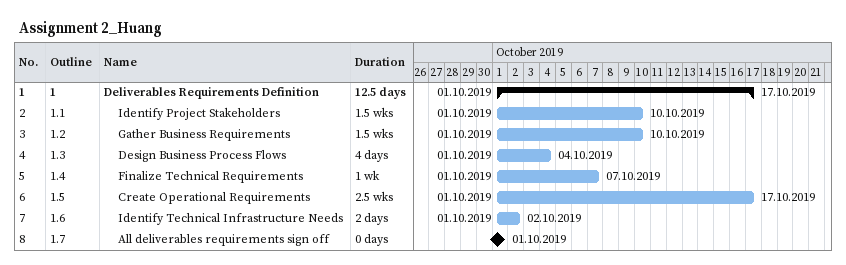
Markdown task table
Assignment 2_Huang

| ID | WBS | Task | Duration | Start | Finish |
|---|---|---|---|---|---|
| 1 | 1 | **Deliverables Requirements Definition** | 12.5d | 2019-10-01 | 2019-10-17 |
| 2 | 1.1 | Identify Project Stakeholders | 1.5w | 2019-10-01 | 2019-10-10 |
| 3 | 1.2 | Gather Business Requirements | 1.5w | 2019-10-01 | 2019-10-10 |
| 4 | 1.3 | Design Business Process Flows | 4d | 2019-10-01 | 2019-10-04 |
| 5 | 1.4 | Finalize Technical Requirements | 1w | 2019-10-01 | 2019-10-07 |
| 6 | 1.5 | Create Operational Requirements | 2.5w | 2019-10-01 | 2019-10-17 |
| 7 | 1.6 | Identify Technical Infrastructure Needs | 2d | 2019-10-01 | 2019-10-02 |
| 8 | 1.7 | All deliverables requirements sign off | 0d | 2019-10-01 | 2019-10-01 |
